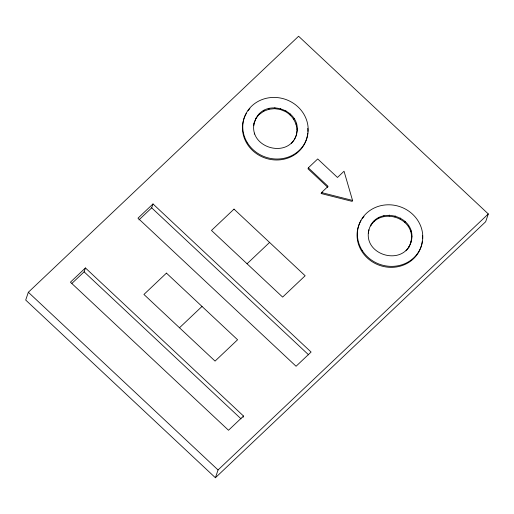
<?xml version="1.0" encoding="UTF-8"?>
<svg xmlns="http://www.w3.org/2000/svg" width="514" height="514" viewBox="0 0 514 514"><rect width="100%" height="100%" fill="white"/><g stroke="black" fill="none" stroke-linecap="round" stroke-linejoin="round"><path stroke-width="0.77" d="M253.691 125.757C259.184 92.726 310.07 110.324 294.304 139.821M254.276 122.512C247.889 148.18 289.555 159.725 296.674 133.936M296.34 134.912L297.272 128.635M368.307 233.118L368.891 229.874C362.505 255.542 404.165 267.087 411.284 241.297C417.721 215.488 375.618 204.045 368.853 230.143M406.047 250.768C410.204 246.913 411.187 241.304 411.881 235.997M28.341 292.26L25.7 300.054L215.405 477.75L485.659 221.74L488.3 213.946L298.595 36.25L28.341 292.26L218.045 469.963L215.405 477.75M71.992 283.336L84.116 271.848L85.433 267.955L243.52 416.038L243.083 417.336M138.979 219.883L151.681 207.849L152.999 203.949L311.086 352.039L296.07 366.257L137.983 218.174L152.999 203.949M253.948 123.482L256.319 117.603M255.991 118.573L259.666 113.414M254.237 134.109L254.565 133.139M259.339 114.391L263.759 111.21L264.093 110.24M263.759 111.21L268.963 109.264L269.291 108.287M268.963 109.264L274.585 108.672L274.913 107.696M274.585 108.672L280.246 109.476L280.573 108.505M296.938 129.612C296.578 122.101 292.01 115.335 285.559 111.628L285.887 110.651M290.159 114.975L290.487 113.999M293.738 119.293L294.072 118.316M296.051 124.285L296.385 123.309M308.329 167.84L328.093 186.351L321.52 192.57L321.192 193.547L352.212 201.392L352.54 200.415L344.039 171.239L337.473 177.458L317.71 158.948L308.329 167.84L308.002 168.81L327.759 187.321M370.935 224.965L370.6 225.935C380.874 208.164 411.367 216.625 411.553 236.973M373.948 221.752L374.282 220.776M378.375 218.572L378.702 217.602M383.572 216.625L383.907 215.649M389.194 216.028L389.528 215.058M394.855 216.837L395.189 215.861M400.168 218.99L400.502 218.013M404.775 222.337L405.103 221.361M408.354 226.655L408.681 225.678M410.667 231.647L410.994 230.67M408.913 247.183L409.247 246.206M410.956 242.274L411.284 241.297M291.432 143.406L293.822 140.418M85.433 267.955L70.424 282.18L228.512 430.263L243.52 416.038M179.495 327.771L202.015 306.44M247.061 263.772L269.58 242.435M321.192 193.547L322.284 192.506M218.045 469.963L488.3 213.946M321.52 192.57L352.54 200.415M280.246 109.476L285.559 111.628M151.681 207.849L308.599 354.833M84.116 271.848L241.034 418.839M307.745 133.03A32.941 30.544 18.7 0 1 265.847 158.293A32.941 30.544 18.7 0 1 246.412 113.266M248.024 110.838A32.941 30.544 18.7 0 1 249.894 108.557M307.764 128.359A32.941 30.544 18.7 0 1 307.835 131.423M422.283 241.194A32.941 30.544 18.7 0 1 380.045 265.52A32.941 30.544 18.7 0 1 361.027 220.622M362.209 218.791A32.941 30.544 18.7 0 1 364.015 216.471M422.373 235.72A32.941 30.544 18.7 0 1 422.45 238.779M166.446 273.12L143.926 294.458L215.064 361.091L237.584 339.76L166.446 273.12M234.011 209.121L211.485 230.452L282.629 297.092L305.149 275.755L234.011 209.121M247.581 143.085A32.941 30.544 18.7 0 0 304.211 144.158A32.941 30.544 18.7 0 0 274.63 97.429A32.941 30.544 18.7 0 0 247.581 143.085M362.197 250.44A32.941 30.544 18.7 0 0 418.82 251.519A32.941 30.544 18.7 0 0 389.246 204.79A32.941 30.544 18.7 0 0 362.197 250.44"/></g></svg>
